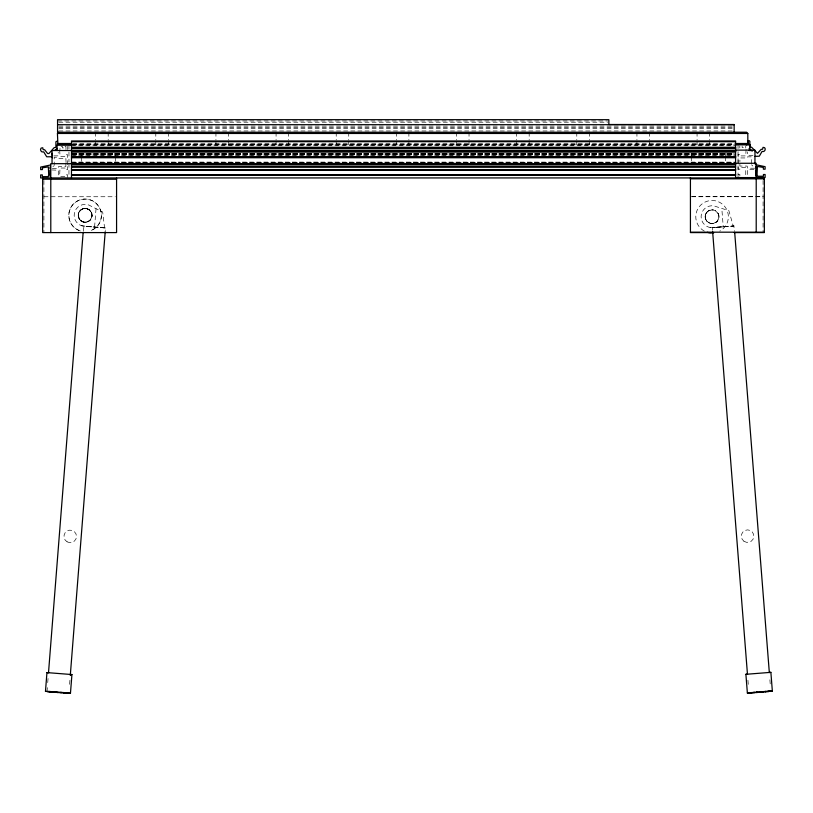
<?xml version="1.0" encoding="UTF-8"?>
<svg xmlns="http://www.w3.org/2000/svg" width="813" height="813" viewBox="0 0 813 813"><rect width="100%" height="100%" fill="white"/><g stroke="black" fill="none" stroke-linecap="round" stroke-linejoin="round"><path stroke-width="0.61" stroke-dasharray="4.07 3.05" d="M91.94 216.065A6.89 6.89 0 0 0 82.245 209.114A6.89 6.89 0 0 0 81.076 220.994A6.89 6.89 0 0 0 91.94 216.065L92.042 215.323M705.206 216.045L705.217 217.437M718.936 217.437L718.824 215.374M47.134 690.186L47.337 687.656M47.733 682.595L48.231 676.274M83.251 231.288L84.024 226.217L105.141 227.874L105.314 230.486M96.036 208.677L94.582 227.091L81.473 225.689M69.593 684.322L70.091 678.001M78.394 213.971L78.231 216.065M91.849 216.736L92.011 215.994A6.89 6.89 0 0 0 82.306 209.043A6.89 6.89 0 0 0 81.137 220.923A6.89 6.89 0 0 0 92.011 215.994M705.217 216.085L705.308 215.374M718.916 217.396L717.401 221.126M78.333 214.043L78.556 213.321M91.91 216.665L90.416 219.764M705.318 215.415L705.471 214.723M78.495 213.392L78.79 212.681M705.481 214.754L705.694 214.083M78.719 212.752L79.074 212.071M705.704 214.124L705.989 213.473M79.013 212.142L80.284 210.445M705.999 213.514L706.731 212.345M90.883 219.154L89.958 220.262M717.788 220.547L716.944 221.634M706.751 212.386L708.814 210.648M80.213 210.516L80.782 209.998M89.46 220.719L90.03 220.191M713.408 223.484L716.934 221.593M54.024 165.862L52.936 166.431M80.711 210.059L81.91 209.246M88.912 221.116L89.521 220.648M715.887 222.447L716.436 222.051M88.332 221.471L88.983 221.055M81.839 209.307L82.52 208.951M87.723 221.756L88.404 221.4M708.824 210.679L712.076 209.866L715.318 210.679M82.448 209.022L83.15 208.728M87.794 221.685L86.432 222.152M709.434 210.394L710.074 210.161M83.089 208.799L83.81 208.565M712.513 230.231L712.686 227.62L733.804 225.963L734.576 231.034M734.18 225.984L712.32 227.701M83.739 208.626L84.481 208.463M86.503 222.081L84.41 222.244M713.418 223.514L712.066 223.616M105.507 227.955L83.648 226.238M84.41 208.535L86.503 208.565M85.832 222.183L83.739 222.152M57.55 120.944L607.585 120.944M58.821 122.194L607.585 122.194M58.821 126.106L732.879 126.106M58.821 127.356L732.879 127.356M58.821 128.617L734.149 128.617M58.821 130.964L734.149 130.964M72.652 143.495L733.854 143.495M72.733 144.46L734.302 144.44M71.514 144.856L734.302 144.856M72.723 144.877L734.281 144.877M71.514 145.263L735.531 145.283M743.377 147.509L742.127 147.509L742.127 145.944M72.784 153.494L735.572 153.515M71.473 153.535L734.261 153.515M72.733 153.728L734.302 153.708M72.733 153.891L734.302 153.87M72.733 154.48L734.302 154.47M71.514 154.551L735.531 154.572M72.733 154.755L734.302 154.734M72.733 154.877L734.261 154.877M71.514 155.273L735.531 155.293M752.98 155.466L747.554 155.466L747.554 151.848M53.861 155.872L58.211 155.872L58.211 152.244M71.514 162.092L735.531 162.112M71.514 162.295L735.531 162.315M72.733 162.559L734.302 162.539M754.606 168.21L747.554 168.21L747.167 166.065L739.901 166.065L739.901 162.305M52.337 168.616L58.211 168.616L58.597 166.472L65.863 166.472L65.863 162.712M753.946 169.551L747.462 169.826L747.462 175.771L748.966 175.771M51.819 169.947L58.302 170.232L58.302 176.177L56.798 176.177M738.041 174.449L739.85 174.449L739.85 175.954M691.69 196.34L763.102 196.34M43.902 196.746L115.324 196.746M691.68 196.746L763.092 196.746M712.076 223.646L710.714 223.484M85.091 208.494L87.154 208.728M710.084 227.508L733.235 226.055L728.885 210.689L714.078 205.943A10.965 10.965 0 0 0 701.131 216.146A10.965 10.965 0 0 0 712.94 227.65L723.245 226.837L721.802 208.413M712.747 209.896L713.418 209.998M710.725 223.514L707.188 221.593M83.81 222.081L82.448 221.756M752.828 166.025L751.537 164.795M87.082 208.799L88.404 209.246M83.15 221.919L80.711 220.719M87.723 209.022L90.03 210.445L91.452 212.752M715.308 210.648L718.153 213.514M81.91 221.4L79.42 219.154M88.912 209.663L90.812 211.563M706.731 221.095L707.198 221.634M706.751 221.126L705.471 218.717M79.755 219.764L78.261 215.323M718.143 213.473L718.438 214.124M91.229 212.071L91.686 213.392M78.719 218.026L79.013 218.636M718.428 214.083L718.672 214.754M718.662 214.723L718.834 215.415M705.481 218.758L705.206 217.396M91.747 213.321L91.849 214.043M91.91 213.971L91.981 215.394M769.891 679.82L770.287 684.871M747.94 680.268L748.427 686.589M763.092 180.445L763.092 232.589M751.537 163.657L751.537 156.838L747.533 156.838L747.106 157.946L739.901 157.946L739.901 161.706M746.07 149.44L745.755 155.913L739.871 155.913L739.871 154.348L738.113 154.348L738.113 169.195L739.871 169.195L739.871 167.63L745.755 167.63L745.745 175.954M745.755 145.944L745.755 148.017M739.81 145.944L739.81 148.037M738.041 144.48L738.041 177.163M725.511 153.068L725.511 155.923M725.511 156.746L725.511 162.874M709.597 132.214L709.597 139.734M709.597 140.984L709.597 144.744M697.066 132.214L697.076 139.734M697.066 140.984L697.076 144.744M691.69 153.068L691.68 155.923M691.69 156.746L691.69 162.874M649.455 132.214L649.455 139.734M649.455 140.984L649.455 144.744M636.935 132.214L636.935 139.734M636.935 140.984L636.925 144.744M589.313 132.214L589.313 139.734M589.313 140.984L589.313 144.744M576.783 132.214L576.793 139.734M576.783 140.984L576.783 144.744M529.172 132.214L529.172 139.734M529.172 140.984L529.172 144.744M516.641 132.214L516.641 139.734M516.651 140.984L516.641 144.744M469.03 132.214L469.03 139.734M469.03 140.984L469.03 144.744M456.51 132.214L456.5 139.734M456.5 140.984L456.5 144.744M408.888 132.214L408.888 139.734M408.888 140.984L408.888 144.744M396.368 132.214L396.358 139.734M396.358 140.984L396.368 144.744M348.747 132.214L348.747 139.734M348.747 140.984L348.747 144.744M336.226 132.214L336.216 139.734M336.216 140.984L336.216 144.744M288.605 132.214L288.605 139.734M288.605 140.984L288.605 144.744M276.085 132.214L276.074 139.734M276.074 140.984L276.074 144.744M228.463 132.214L228.463 139.734M228.463 140.984L228.463 144.744M215.943 132.214L215.933 139.734M215.933 140.984L215.943 144.744M168.321 132.214L168.321 139.734M168.321 140.984L168.321 144.744M155.791 132.214L155.801 139.734M155.791 140.984L155.791 144.744M115.324 153.464L115.324 155.923M115.324 157.153L115.324 162.051M108.18 132.214L108.18 139.734M108.18 140.984L108.18 144.744M95.649 132.214L95.649 139.734M95.649 140.984L95.66 144.744M81.493 153.464L81.493 155.923M81.493 157.153L81.493 162.051M68.963 144.877L68.963 162.051M68.963 163.281L68.963 174.328M67.723 146.33L67.723 149.48M67.723 177.569L67.723 174.856L65.904 174.856L65.904 176.36L60.02 176.36L59.705 174.551L59.999 168.027L65.894 168.027L65.894 169.602L67.642 169.602L67.642 165.882M67.642 164.653L67.642 154.755L65.894 154.755L65.894 156.32L59.999 156.32L59.684 149.846M66.066 162.559L65.863 158.352L58.658 158.352L58.231 157.244L54.217 157.244L54.217 165.202M65.955 149.48L65.955 146.35L63.638 146.35L63.638 147.915L62.388 147.915L62.388 146.35L59.999 146.35L59.999 149.46M43.902 180.445L43.902 232.589M80.355 230.973A16.29 16.29 0 0 1 71.544 206.339A16.29 16.29 0 0 1 97.682 205.059A16.29 16.29 0 0 1 91.32 230.435M704.393 231.126A16.29 16.29 0 0 1 699.485 206.421A16.29 16.29 0 0 1 724.668 206.421A16.29 16.29 0 0 1 719.749 231.126M78.922 230.374A16.29 16.29 0 0 1 72.56 204.988A16.29 16.29 0 0 1 98.698 206.268A16.29 16.29 0 0 1 89.887 230.912M104.572 227.884L84.247 226.278A10.965 10.965 0 0 1 74.41 213.077A10.965 10.965 0 0 1 88.79 205.018L102.682 212.02L104.572 227.884M708.621 222.691A6.89 6.89 0 0 0 718.956 216.725A6.89 6.89 0 0 0 708.621 210.75A6.89 6.89 0 0 0 708.621 222.691M743.895 541.194A6.26 6.26 0 0 0 753.814 536.804A6.26 6.26 0 0 0 745.054 530.411A6.26 6.26 0 0 0 743.895 541.194M67.093 541.814A6.26 6.26 0 0 0 76.503 536.397A6.26 6.26 0 0 0 67.113 530.96A6.26 6.26 0 0 0 67.093 541.814"/><path stroke-width="1.22" d="M50.223 691.833L45.477 691.324L46.951 672.595L71.93 674.556L70.457 693.296L63.414 692.9M48.526 672.483L83.15 232.559M70.284 675.471L105.212 231.746M51.88 153.19L52.286 155.588M57.906 144.877L57.438 133.464L58.688 132.214M734.149 132.214L734.149 124.511L608.856 124.511L608.856 119.684L57.55 119.684L57.55 132.214L746.558 132.214L747.818 133.464L747.818 143.495L746.558 144.744L735.135 144.744M747.858 144.48L748.326 140.578L749.078 140.578L749.85 141.31L749.85 146.879L751.649 147.275L757.492 153.322L761.141 149.358L762.614 149.216L763.011 147.356C766.679 146.818 765.47 152.783 762.035 151.472L759.312 156.198L755.003 156.37M55.132 149.877L57.357 148.444M752.137 692.798L747.371 693.032L745.897 674.302L770.876 672.341L772.35 691.07L767.594 691.578M747.371 693.032L754.383 692.32M50.386 165.019L40.65 167.082L40.65 169.592L42.408 169.592L42.408 167.834L48.343 166.868L48.699 174.622L48.272 176.655L42.327 176.655L42.327 174.907L40.65 174.907L40.65 177.945L735.572 177.925L735.572 140.964L71.514 140.964L71.473 177.986M769.21 672.575L770.876 672.341M769.332 691.406L770.785 691.192L769.322 691.213M752.116 692.524L748.925 692.91L750.399 692.889M765.338 691.792L768.702 691.517M753.6 692.361L757.015 692.097M762.706 692.015L766.12 691.751M756.608 692.097L763.072 691.589M763.112 692.005L756.639 692.524M762.675 691.65L766.09 691.375M753.631 692.737L757.045 692.463M765.307 691.457L768.681 691.202M751.039 692.9L754.403 692.646M767.574 691.314L772.35 691.07M71.93 674.556L70.253 674.536M45.477 691.324L52.51 691.711M747.574 674.282L745.897 674.302M57.55 124.694L734.149 124.694M57.438 133.464L747.818 133.464M57.438 140.984L55.904 141.716L55.904 147.285L54.115 147.681L48.932 153.535L47.611 153.515L44.624 149.755L43.15 149.622L42.754 147.753C39.085 147.214 40.294 153.19 43.719 151.879L46.707 156.777L51.514 156.777L52.52 157.752M71.514 141.696L735.572 141.696M71.381 143.495L57.438 143.495L58.688 144.744L71.381 144.744M735.125 143.495L747.818 143.495M735.541 144.48L749.952 144.48L749.952 150.11M71.473 144.877L57.062 144.877L57.062 150.517M746.334 144.877L749.942 144.877M71.514 147.265L735.572 147.265M71.514 147.732L735.572 147.661M71.514 147.885L735.572 147.885M71.514 148.769L735.572 148.769M735.541 150.11L754.962 150.11L754.952 163.677M71.473 150.517L52.052 150.517L52.052 163.677M748.885 150.517L751.314 150.517M71.514 150.903L735.572 150.903M71.514 151.208L735.572 151.208M71.514 151.442L735.572 151.442M71.514 151.574L735.572 151.574M71.514 151.858L735.572 151.858M71.514 156.584L735.572 156.584M71.514 156.757L735.572 156.757M71.514 157.072L735.572 156.939M71.514 157.163L735.572 157.163M71.514 157.732L735.572 157.732M735.541 163.271L756.212 163.271L756.212 232.183M71.473 163.677L50.792 163.677L50.792 232.589M71.514 163.87L735.572 163.87M71.514 164.104L735.572 164.104M71.514 164.521L735.572 164.521M71.514 164.805L735.572 164.805M71.514 166.594L735.572 166.594M71.514 167.061L735.572 167.061M71.514 169.571L735.572 169.571M71.514 169.673L735.572 169.673M71.514 170.11L735.572 170.11M71.514 174.602L735.572 174.602M71.514 174.886L735.572 174.886M71.514 175.069L735.572 175.069M755.48 177.539L765.114 177.539L765.114 174.5L763.437 174.5L763.437 176.248L757.482 176.248L757.066 174.226L757.421 166.472L763.356 167.427L763.356 169.185L765.114 169.185L765.114 166.675L755.379 164.622M735.541 177.58L764.362 177.58L764.352 232.589L734.281 232.589M763.803 177.986L764.352 177.986M690.43 178.799L764.362 178.83M42.652 179.206L116.574 179.236M763.803 179.236L764.352 179.206M690.43 232.183L764.362 232.183M710.664 232.589L690.43 232.589L690.43 177.58M48.506 691.467L47.032 691.446L48.495 691.66M67.428 693.143L68.892 693.164L67.438 692.961M49.146 691.457L55.152 691.904M66.788 693.154L60.782 692.717M54.745 691.843L61.219 692.351M61.178 692.778L54.715 692.259M57.947 692.503L51.707 692.005M60.812 692.351L64.227 692.615M63.444 692.574L66.808 692.849M49.126 691.772L52.489 692.046M65.701 692.778L70.457 693.296M48.617 672.829L46.951 672.595M748.976 148.779L752.249 151.127M734.678 232.305L769.301 672.229M712.615 231.492L747.442 673.947M755.785 166.523L755.785 168.21M755.836 169.836L755.836 175.852M116.574 177.986L116.574 232.589L42.652 232.589L42.652 177.986M49.979 166.929L49.979 168.616M49.918 170.242L49.918 176.258M713.662 232.935A16.29 16.29 0 0 1 707.33 232.305M735.572 148.22L71.514 148.22L735.572 148.271"/></g></svg>
